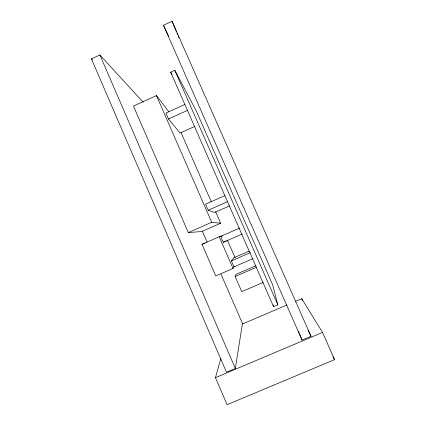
<?xml version="1.0" encoding="UTF-8"?>
<svg xmlns="http://www.w3.org/2000/svg" width="426" height="426" viewBox="0 0 426 426"><rect width="100%" height="100%" fill="white"/><g stroke="black" fill="none" stroke-linecap="round" stroke-linejoin="round"><path stroke-width="0.64" d="M143.232 102.267L99.876 54.965L91.43 58.879L226.488 372.217L235.338 368.479L242.447 323.446L220.956 274.009M295.612 301.288L301.73 298.674L322.53 332.445L334.57 359.656L227.079 404.7L215.465 377.681L220.833 358.522M263.247 282.401L241.755 291.656L235.141 276.485L236.137 274.291L255.935 265.723M222.404 235.945L219.198 236.744L201.999 244.274L215.758 275.968L233.043 268.476L234.337 266.298M253.06 258.603L233.996 266.868L231.393 260.898L233.831 257.757L249.231 251.063M163.483 25.278L172.061 21.3L311.012 336.284L302.018 340.086L163.483 25.278L168.542 36.109M170.688 72.175L174.809 70.285L196.035 110.456L272.571 284.589L277.837 304.867L273.561 306.693L170.688 72.175L171.976 74.475M168.787 111.617L156.448 95.578L133.471 106.063L188.292 232.585L201.775 231.52L220.657 223.229L215.604 211.658M184.98 104.407L165.916 113.06L168.499 118.987L180.081 133.029L194.799 126.394M168.499 118.987L187.589 110.345M224.955 195.614L205.582 204.176L208.223 210.231L214.704 212.446L229.63 205.87M239.668 228.07L220.689 236.371L223.283 242.314L226.467 240.903M208.223 210.231L227.612 201.679M188.292 232.585L211.711 222.292L220.657 223.229M223.283 242.314L242.277 234.018M231.393 260.898L250.44 252.623M235.141 276.485L256.58 267.209M242.357 324.032L287.039 304.947M215.465 377.681L322.53 332.445M201.999 244.274L205.124 243.31M91.43 58.879L92.362 59.821M332.903 356.78L334.57 359.656M308.115 330.358L311.012 336.284M301.73 298.674L302.519 300.452M174.809 70.285L277.837 304.867M181.013 132.497L211.344 201.913M227.377 240.083L235.067 257.693M219.198 236.744L233.043 268.476M156.448 95.578L211.711 222.292M202.382 231.286L207.158 242.272M99.876 54.965L235.338 368.479M172.061 21.3L176.407 31.742M176.918 32.967L177.685 34.81M178.196 36.04L178.957 37.882M298.653 331.503L299.372 333.34M299.856 334.564L302.018 340.086M273.173 304.75L273.561 306.693"/></g></svg>
